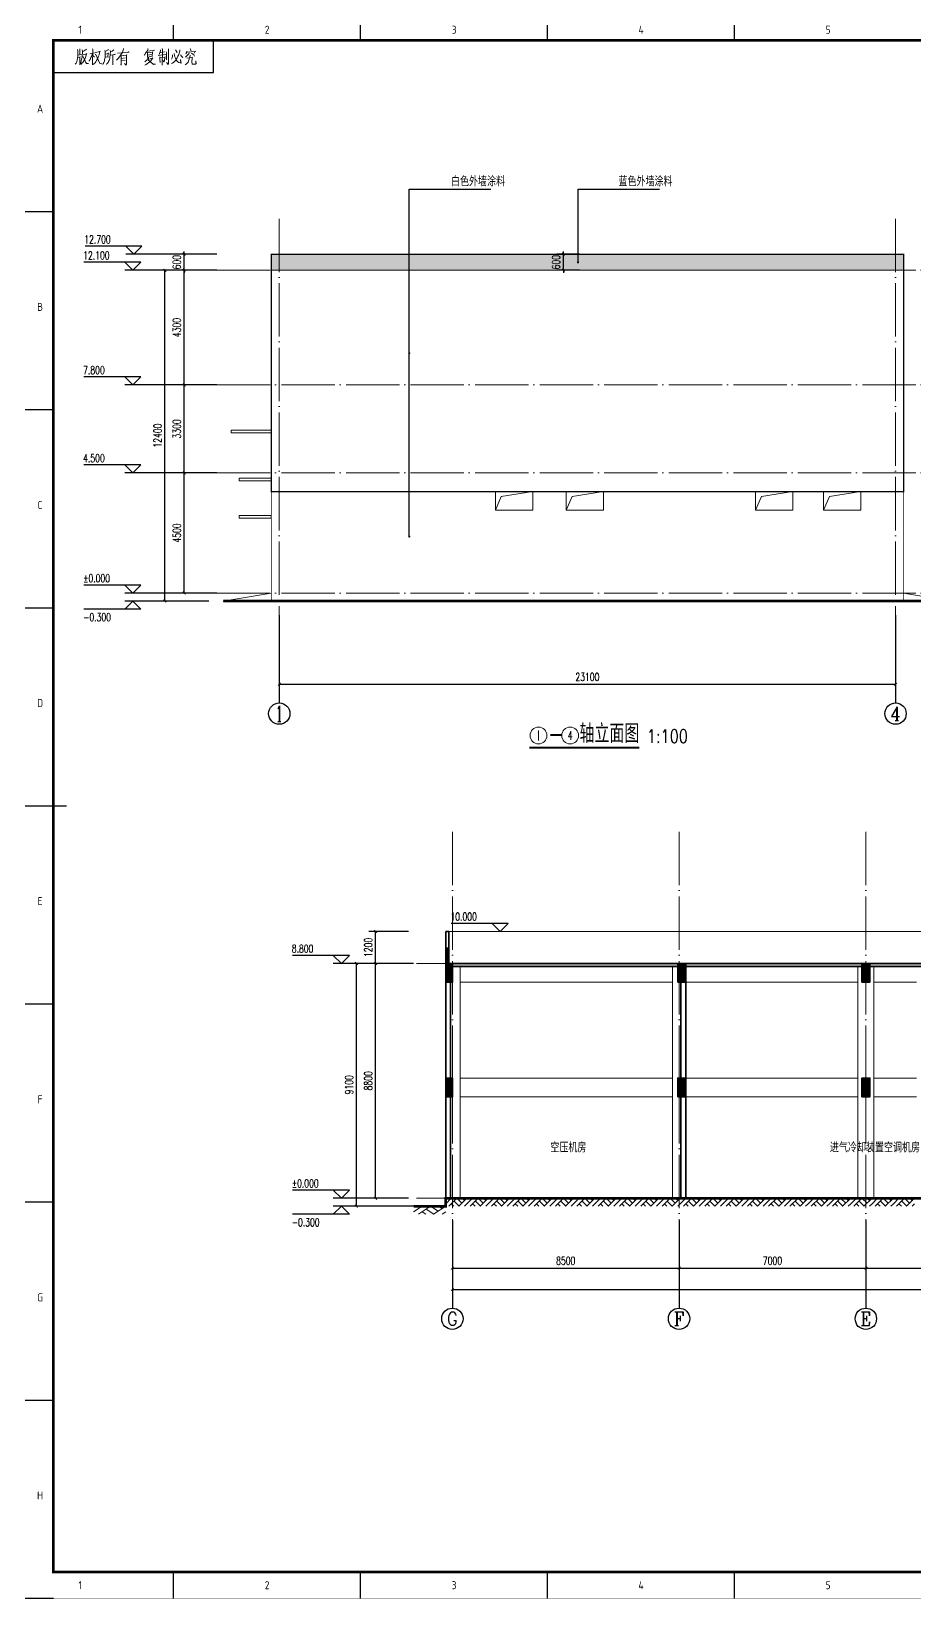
# Model space of a CAD drawing. Extents: x 238398 to 585159, y -66832 to 191741.
# Drawn here: x 450708 to 483820, y -37125 to 21619 of the extents above; entities that cross this region are included whole.
import ezdxf
from ezdxf.enums import TextEntityAlignment as Align

# ---------------------------------------------------------------- set-up
doc = ezdxf.new("R2010")
doc.units = 0
doc.header["$LTSCALE"] = 1000
doc.header["$MEASUREMENT"] = 0
doc.linetypes.add('DOTE', pattern=[2.42, 2, -0.2, 0.02, -0.2])
for name, color, linetype in [('AXIS', 3, 'Continuous'), ('AXIS_TEXT', 7, 'Continuous'), ('DIM_ELEV', 3, 'Continuous'), ('DIM_LEAD', 3, 'Continuous'), ('DIM_SYMB', 3, 'Continuous'), ('PUB_DIM', 76, 'Continuous'), ('填充', 8, 'Continuous')]:
    doc.layers.add(name, color=color, linetype=linetype)
for name, color, linetype, lineweight in [('DOTE', 18, 'DOTE', 13), ('PUB_HATCH', 252, 'Continuous', 5), ('PUB_TEXT', 7, 'Continuous', 20), ('剖面粗线', 4, 'Continuous', 35), ('建筑看线', 163, 'Continuous', 18), ('立面1线', 52, 'Continuous', 20)]:
    doc.layers.add(name, color=color, linetype=linetype, lineweight=lineweight)
doc.styles.add('_TCH_AXIS', font='complex.shx', dxfattribs={"bigfont": 'gbcbig.shx'})
doc.styles.add('_TCH_DIM', font='SIMPLEX', dxfattribs={"bigfont": 'GBCBIG'})
doc.styles.add('_TCH_DIM_T3', font='SIMPLEX', dxfattribs={"width": 0.705882, "bigfont": 'GBCBIG'})
doc.styles.add('HZTXT', font='geditxt.shx', dxfattribs={"width": 0.8, "bigfont": 'hztxt1.shx'})
doc.styles.get("Standard").update_dxf_attribs({"font": 'gbenor.shx', "bigfont": 'gbcbig.shx'})
doc.styles.add('TK', font='GEDITXT.SHX', dxfattribs={"width": 0.85, "height": 3.5, "bigfont": 'hztxt1.shx'})
doc.dimstyles.new('_TCH_ARCH&&100', dxfattribs={"dimtxt": 297.5, "dimasz": 100, "dimexe": 250, "dimexo": 300, "dimgap": 126.25, "dimtad": 1, "dimdec": 0, "dimzin": 0, "dimdsep": 46, "dimtxsty": '_TCH_DIM_T3', "dimblk": 'ARCHTICK', "dimcen": 0.09, "dimazin": 2, "dimtfac": 1, "dimtdec": 0, "dimtix": 1, "dimtmove": 2, "dimatfit": 3, "dimfxl": 1, "dimtolj": 1, "dimtzin": 0, "dimarcsym": 0})

# ---------------------------------------------------------------- blocks, each defined once
blk = doc.blocks.new('GEDI_WK_A1')
at = {"color": 3}
for p, q in [((70.08, 584), (70.08, 594)), ((140.17, 584), (140.17, 594)), ((210.25, 584), (210.25, 594)), ((280.33, 584), (280.33, 594)), ((85, 572), (85, 584)), ((25, 572), (85, 572)), ((25, 519.75), (0, 519.75)), ((25, 445.5), (0, 445.5)), ((25, 371.25), (0, 371.25)), ((25, 297), (0, 297)), ((25, 222.75), (0, 222.75)), ((25, 148.5), (0, 148.5)), ((25, 74.25), (0, 74.25)), ((70.08, 0), (70.08, 10)), ((140.17, 0), (140.17, 10)), ((210.25, 0), (210.25, 10)), ((280.33, 0), (280.33, 10)), ((25, 0), (0, 0))]:
    blk.add_line(p, q, dxfattribs=at)
for points, const_width in [([(0, 0), (841, 0), (841, 594), (0, 594)], 0.1), ([(25, 10), (831, 10), (831, 584), (25, 584)], 1)]:
    blk.add_lwpolyline(points, close=True, dxfattribs=dict(at, const_width=const_width))
at = {"color": 3, "const_width": 0.5}
blk.add_lwpolyline([(30, 297), (0, 297)], dxfattribs=at)
at = {"color": 3}
for s, p in [('1', (35.04, 588)), ('2', (105.12, 588)), ('3', (175.21, 588)), ('4', (245.29, 588)), ('5', (315.38, 588)), ('1', (35.04, 5)), ('2', (105.12, 5)), ('3', (175.21, 5)), ('4', (245.29, 5)), ('5', (315.38, 5))]:
    blk.add_text(s, height=3, dxfattribs=at).set_placement(p, align=Align.MIDDLE)
for s, p in [('A', (20, 556.88)), ('B', (20, 482.62)), ('C', (20, 408.38)), ('D', (20, 334.12)), ('E', (20, 259.88)), ('F', (20, 185.62)), ('G', (20, 111.38)), ('H', (20, 37.12))]:
    blk.add_text(s, height=3, dxfattribs=at).set_placement(p, align=Align.CENTER)
blk = doc.blocks.new('GEDI_Copyright_2012')
at = {"color": 7, "lineweight": 0}
for points in [[(8.99, -3.43), (9.11, -3.83), (9.11, -5.03), (9.11, -5.93), (9.03, -6.73), (8.9, -7.33), (8.73, -8.03), (8.48, -8.53), (8.22, -8.93)], [(9.16, -5.48), (10.39, -5.28)], [(10.81, -3.53), (10.9, -4.03), (10.9, -4.68), (10.81, -5.53), (10.73, -6.33), (10.6, -7.03), (10.47, -7.68), (10.3, -8.23), (10.09, -8.72), (9.84, -9.08)], [(9.88, -3.13), (9.96, -3.43), (9.96, -5.33)], [(11.2, -5.43), (12.56, -5.08), (12.47, -4.93), (12.26, -5.58), (12, -6.38), (11.75, -6.98), (11.45, -7.63), (11.03, -8.23), (10.6, -8.68), (10.26, -9.03)], [(12.43, -3.23), (12.34, -3.38), (11.53, -3.88), (10.98, -4.13)], [(14.72, -4.88), (14.42, -5.73), (14.08, -6.43), (13.74, -7.13), (13.45, -7.63), (13.36, -7.78)], [(13.62, -5.08), (15.4, -4.68)], [(14.64, -3.13), (14.81, -3.38), (14.76, -3.33), (14.72, -9.13), (14.68, -8.72), (14.72, -8.13)], [(14.72, -5.63), (15.27, -6.03), (15.4, -6.33)], [(15.7, -4.48), (17.52, -4.18), (17.44, -4.03), (17.27, -4.68), (17.1, -5.43), (16.93, -5.93), (16.76, -6.43), (16.55, -6.93), (16.21, -7.48), (15.91, -7.98), (15.61, -8.43), (15.32, -8.72), (15.02, -8.98)], [(15.61, -5.23), (15.87, -5.28), (17.44, -8.72), (18.2, -8.83), (17.44, -8.63), (17.14, -8.08)], [(20.67, -3.38), (20.5, -3.48), (19.35, -4.13), (19.27, -3.73), (19.4, -4.13), (19.4, -5.43), (19.35, -6.23), (19.31, -6.78), (19.22, -7.33), (19.1, -7.83), (18.93, -8.33), (18.72, -8.68), (18.54, -8.98)], [(19.48, -6.38), (19.56, -6.33), (20.54, -6.18), (20.41, -6.23), (20.54, -4.68), (20.63, -4.88), (19.44, -5.13)], [(22.67, -3.58), (21.99, -3.98), (21.35, -4.13), (21.26, -3.73), (21.35, -4.33), (21.31, -4.93), (21.26, -5.58), (21.22, -6.13), (21.13, -6.63), (21.05, -7.18), (20.92, -7.58), (20.71, -7.88), (20.5, -8.23), (20.28, -8.53), (20.07, -8.78), (19.86, -8.98)], [(21.31, -5.53), (23.22, -5.23), (23.09, -5.18), (22.88, -5.28)], [(22.28, -5.43), (22.28, -9.13), (22.24, -8.88), (22.28, -8.48)], [(26.28, -2.98), (26.28, -3.23), (26.02, -4.08), (25.76, -4.68), (25.51, -5.08), (25.04, -5.83), (24.36, -6.63), (23.9, -7.13), (23.6, -7.38)], [(23.98, -4.83), (28.4, -4.43), (28.14, -4.33)], [(25.34, -5.53), (25.43, -5.73), (25.38, -9.03), (25.38, -9.33), (25.34, -9.03), (25.38, -8.68)], [(25.43, -5.73), (27.38, -5.53), (27.38, -5.43), (27.47, -5.53), (27.38, -5.58), (27.38, -9.08), (27.34, -9.28), (26.66, -8.63), (27.34, -9.18)], [(28.14, -4.33), (27.8, -4.48)], [(35.45, -3.03), (35.49, -3.23), (34.98, -4.18), (34.52, -4.83), (34.26, -5.23), (34.05, -5.53)], [(35.11, -4.08), (36.34, -3.93), (37.87, -3.68), (37.75, -3.63), (37.49, -3.73)], [(35.24, -4.43), (35.28, -4.73), (35.32, -5.58), (35.32, -6.38), (35.28, -6.23), (37.19, -5.93), (37.07, -5.93), (37.15, -4.23), (37.28, -4.38), (35.28, -4.68)], [(36.64, -5.28), (35.36, -5.48)], [(39.27, -5.63), (42.08, -5.33), (42.03, -5.33), (41.87, -5.28), (41.65, -5.38)], [(40.12, -3.58), (40.16, -3.88), (39.83, -4.93), (39.66, -5.23)], [(40.12, -4.48), (41.74, -4.33)], [(40.8, -3.03), (40.84, -3.28), (40.8, -9.23), (40.72, -8.88), (40.8, -8.53)], [(42.33, -4.33), (42.42, -4.58), (42.42, -7.33), (42.33, -6.83), (42.37, -6.53)], [(43.1, -3.13), (43.18, -3.43), (43.14, -8.23), (43.14, -8.53), (43.1, -8.78), (43.05, -8.88), (42.97, -8.98), (42.37, -8.23), (43.05, -8.88)], [(47.43, -3.48), (47.39, -4.03), (47.17, -4.73), (47, -5.28), (46.71, -5.88), (46.45, -6.48), (46.2, -6.88), (45.86, -7.38), (45.47, -7.78), (45.09, -8.13), (44.67, -8.48), (44.24, -8.72)], [(44.67, -5.43), (44.63, -5.93), (44.5, -6.48), (44.37, -6.83), (44.24, -7.03)], [(45.26, -4.88), (45.43, -5.63), (45.56, -6.18), (45.77, -6.68), (45.99, -7.23), (46.24, -7.63), (46.58, -7.93), (47.05, -8.28), (47.51, -8.43), (47.81, -8.48), (47.94, -8.48), (47.73, -7.78), (47.64, -7.13), (47.81, -8.48)], [(45.82, -3.53), (46.07, -3.93), (46.24, -4.28), (46.32, -4.48), (46.32, -4.63)], [(47.64, -5.43), (48.07, -5.93), (48.36, -6.28), (48.49, -6.58)], [(51.21, -5.48), (51.21, -5.83), (51.08, -6.58), (50.95, -7.03), (50.83, -7.43), (50.7, -7.78), (50.53, -8.13), (50.32, -8.43), (50.06, -8.68), (49.77, -8.93), (49.43, -9.18)], [(50.91, -4.68), (50.83, -4.98), (50.44, -5.43), (50.06, -5.83), (49.81, -6.03), (49.55, -6.23)], [(50.06, -3.98), (50.02, -4.33), (49.94, -4.58), (49.85, -4.83), (49.77, -4.98), (49.68, -5.03), (50.02, -4.43), (53.29, -4.13), (53.16, -4.03), (52.78, -4.83)], [(51.21, -3.03), (51.47, -3.58), (51.55, -3.93)], [(51.76, -4.78), (52.27, -5.13), (52.65, -5.43), (52.83, -5.68), (52.91, -5.88)], [(9.11, -6.38), (10.01, -6.28), (9.92, -6.13), (9.92, -8.38), (9.88, -8.08), (9.88, -7.68)], [(11.15, -6.08), (12.34, -8.63), (13.15, -8.68), (12.38, -8.58), (12.17, -8.28)], [(26.96, -6.58), (25.47, -6.73)], [(25.47, -7.68), (26.96, -7.53)], [(35.71, -6.38), (35.71, -6.53), (34.98, -7.43), (34.56, -7.78), (34.26, -8.03)], [(35.62, -6.88), (35.75, -6.98), (37.28, -6.68), (37.23, -6.53), (36.77, -7.33), (36.47, -7.68), (36.17, -7.98), (35.71, -8.38), (35.28, -8.72), (34.81, -8.98), (34.26, -9.23)], [(35.54, -7.38), (35.62, -7.43), (37.57, -8.98), (38.3, -8.93), (37.57, -8.93), (37.32, -8.78)], [(39.87, -6.13), (39.95, -6.68), (39.95, -6.78), (40, -8.28), (39.95, -7.98), (40, -7.73)], [(40, -6.58), (41.95, -6.28), (41.82, -6.13), (41.74, -6.53), (41.69, -7.18), (41.61, -7.63), (41.57, -7.93), (41.44, -8.08), (41.06, -7.58), (41.48, -8.03)], [(49.98, -6.68), (52.19, -6.43), (52.06, -6.28), (52.02, -6.58), (51.93, -8.18), (51.97, -8.63), (52.06, -8.78), (52.19, -8.88), (52.4, -8.88), (52.61, -8.88), (53.21, -8.88), (53.42, -8.78), (53.46, -8.72), (53.42, -7.68), (53.42, -8.78)]]:
    blk.add_lwpolyline(points, dxfattribs=at)
blk = doc.blocks.new('CEEC_TK_A1')
for name, p in [('GEDI_WK_A1', (0, 0)), ('GEDI_Copyright_2012', (25, 584))]:
    blk.add_blockref(name, p)
at = {"style": 'TK', "width": 0.85}
for tag, height, p in [('PROJECTNAME', 4.75, (776, 44)), ('PHASE', 4, (818, 44)), ('DRAWINGNAME', 4.75, (786, 31))]:
    blk.add_attdef(tag, text='', height=height, dxfattribs=at).set_placement(p, align=Align.MIDDLE_CENTER)
for tag, p, height in [('APPROVE', (663, 32.75), 3.5), ('DESIGN', (708, 32.75), 3.5), ('REVIEW1', (663, 25.75), 3.5), ('DRAW', (708, 25.75), 3.5), ('REVIEW2', (663, 18.75), 3.5), ('PROPORTION', (708, 18.75), 3.5), ('DRAWINGNUMBER', (758, 18.5), 4), ('CHECK', (663, 11.75), 3.5), ('DATE', (708, 11.75), 3.5), ('VERSION', (824, 11.75), 3.5)]:
    blk.add_attdef(tag, p, '', height=height, dxfattribs=at)
blk = doc.blocks.new('_ArchTick')
at = {"color": 0, "linetype": 'ByBlock', "const_width": 0.4}
blk.add_lwpolyline([(-0.5, -0.5), (0.5, 0.5)], dxfattribs=at)
blk = doc.blocks.new('*D84')
at = {"layer": 'Defpoints', "color": 0, "transparency": 16777216}
for p in [(470652, 13267), (471552, 13267), (471552, 12667)]:
    blk.add_point(p, dxfattribs=at)
at = {"layer": 'PUB_DIM', "color": 0, "lineweight": -2, "transparency": 16777216}
for p, q in [((471252, 13267), (470402, 13267)), ((470652, 13267), (470652, 13367)), ((470652, 12667), (470652, 13267)), ((471252, 12667), (470402, 12667)), ((470652, 12667), (470652, 12567))]:
    blk.add_line(p, q, dxfattribs=at)
at = {"layer": 'PUB_DIM', "color": 0, "lineweight": -2, "transparency": 16777216, "xscale": 100, "yscale": 100, "zscale": 100}
for p, rotation in [((470652, 13267), 270), ((470652, 12667), 90)]:
    blk.add_blockref('_ArchTick', p, dxfattribs=dict(at, rotation=rotation))
at = {"layer": 'PUB_DIM', "color": 0, "transparency": 16777216, "insert": (470377, 12967), "char_height": 297.5, "attachment_point": 5, "rotation": 90, "style": '_TCH_DIM_T3'}
blk.add_mtext('\\A1;600', dxfattribs=at)
blk = doc.blocks.new('*D197')
at = {"layer": 'AXIS', "color": 0, "lineweight": -2, "transparency": 16777216}
for p, q in [((460002, -853), (460002, -3103)), ((483102, -853), (483102, -3103)), ((460002, -2853), (483102, -2853))]:
    blk.add_line(p, q, dxfattribs=at)
at = {"layer": 'Defpoints', "color": 0, "transparency": 16777216}
for p in [(460002, -553), (483102, -553), (483102, -2853)]:
    blk.add_point(p, dxfattribs=at)
at = {"layer": 'AXIS', "color": 0, "lineweight": -2, "transparency": 16777216, "xscale": 100, "yscale": 100, "zscale": 100, "rotation": 180}
blk.add_blockref('_ArchTick', (460002, -2853), dxfattribs=at)
at = {"layer": 'AXIS', "color": 0, "lineweight": -2, "transparency": 16777216, "xscale": 100, "yscale": 100, "zscale": 100}
blk.add_blockref('_ArchTick', (483102, -2853), dxfattribs=at)
at = {"layer": 'AXIS', "color": 0, "transparency": 16777216, "insert": (471552, -2578), "char_height": 297.5, "attachment_point": 5, "style": '_TCH_DIM_T3'}
blk.add_mtext('\\A1;23100', dxfattribs=at)
blk = doc.blocks.new('*D207')
at = {"layer": 'Defpoints', "color": 0, "transparency": 16777216}
for p in [(456435, 5067), (457964, 5067), (457964, 567)]:
    blk.add_point(p, dxfattribs=at)
at = {"layer": 'PUB_DIM', "color": 0, "lineweight": -2, "transparency": 16777216}
for p, q in [((457664, 5067), (456185, 5067)), ((456435, 567), (456435, 5067)), ((457664, 567), (456185, 567))]:
    blk.add_line(p, q, dxfattribs=at)
at = {"layer": 'PUB_DIM', "color": 0, "lineweight": -2, "transparency": 16777216, "xscale": 100, "yscale": 100, "zscale": 100}
for p, rotation in [((456435, 5067), 90), ((456435, 567), 270)]:
    blk.add_blockref('_ArchTick', p, dxfattribs=dict(at, rotation=rotation))
at = {"layer": 'PUB_DIM', "color": 0, "transparency": 16777216, "insert": (456160, 2817), "char_height": 297.5, "attachment_point": 5, "rotation": 90, "style": '_TCH_DIM_T3'}
blk.add_mtext('\\A1;4500', dxfattribs=at)
blk = doc.blocks.new('*D208')
at = {"layer": 'Defpoints', "color": 0, "transparency": 16777216}
for p in [(456435, 8367), (457964, 8367), (457964, 5067)]:
    blk.add_point(p, dxfattribs=at)
at = {"layer": 'PUB_DIM', "color": 0, "lineweight": -2, "transparency": 16777216}
for p, q in [((457664, 8367), (456185, 8367)), ((456435, 5067), (456435, 8367)), ((457664, 5067), (456185, 5067))]:
    blk.add_line(p, q, dxfattribs=at)
at = {"layer": 'PUB_DIM', "color": 0, "lineweight": -2, "transparency": 16777216, "xscale": 100, "yscale": 100, "zscale": 100}
for p, rotation in [((456435, 8367), 90), ((456435, 5067), 270)]:
    blk.add_blockref('_ArchTick', p, dxfattribs=dict(at, rotation=rotation))
at = {"layer": 'PUB_DIM', "color": 0, "transparency": 16777216, "insert": (456160, 6717), "char_height": 297.5, "attachment_point": 5, "rotation": 90, "style": '_TCH_DIM_T3'}
blk.add_mtext('\\A1;3300', dxfattribs=at)
blk = doc.blocks.new('*D209')
at = {"layer": 'Defpoints', "color": 0, "transparency": 16777216}
for p in [(456435, 12667), (457964, 12667), (457964, 8367)]:
    blk.add_point(p, dxfattribs=at)
at = {"layer": 'PUB_DIM', "color": 0, "lineweight": -2, "transparency": 16777216}
for p, q in [((457664, 12667), (456185, 12667)), ((456435, 8367), (456435, 12667)), ((457664, 8367), (456185, 8367))]:
    blk.add_line(p, q, dxfattribs=at)
at = {"layer": 'PUB_DIM', "color": 0, "lineweight": -2, "transparency": 16777216, "xscale": 100, "yscale": 100, "zscale": 100}
for p, rotation in [((456435, 12667), 90), ((456435, 8367), 270)]:
    blk.add_blockref('_ArchTick', p, dxfattribs=dict(at, rotation=rotation))
at = {"layer": 'PUB_DIM', "color": 0, "transparency": 16777216, "insert": (456160, 10517), "char_height": 297.5, "attachment_point": 5, "rotation": 90, "style": '_TCH_DIM_T3'}
blk.add_mtext('\\A1;4300', dxfattribs=at)
blk = doc.blocks.new('*D210')
at = {"layer": 'Defpoints', "color": 0, "transparency": 16777216}
for p in [(456435, 13267), (457964, 13267), (457964, 12667)]:
    blk.add_point(p, dxfattribs=at)
at = {"layer": 'PUB_DIM', "color": 0, "lineweight": -2, "transparency": 16777216}
for p, q in [((457664, 13267), (456185, 13267)), ((456435, 13267), (456435, 13367)), ((456435, 12667), (456435, 13267)), ((457664, 12667), (456185, 12667)), ((456435, 12667), (456435, 12567))]:
    blk.add_line(p, q, dxfattribs=at)
at = {"layer": 'PUB_DIM', "color": 0, "lineweight": -2, "transparency": 16777216, "xscale": 100, "yscale": 100, "zscale": 100}
for p, rotation in [((456435, 13267), 270), ((456435, 12667), 90)]:
    blk.add_blockref('_ArchTick', p, dxfattribs=dict(at, rotation=rotation))
at = {"layer": 'PUB_DIM', "color": 0, "transparency": 16777216, "insert": (456160, 12967), "char_height": 297.5, "attachment_point": 5, "rotation": 90, "style": '_TCH_DIM_T3'}
blk.add_mtext('\\A1;600', dxfattribs=at)
blk = doc.blocks.new('*D211')
at = {"layer": 'AXIS', "color": 0, "lineweight": -2, "transparency": 16777216}
for p, q in [((457364, 12667), (455466, 12667)), ((455716, 267), (455716, 12667)), ((457364, 267), (455466, 267))]:
    blk.add_line(p, q, dxfattribs=at)
at = {"layer": 'Defpoints', "color": 0, "transparency": 16777216}
for p in [(455716, 12667), (457664, 12667), (457664, 267)]:
    blk.add_point(p, dxfattribs=at)
at = {"layer": 'AXIS', "color": 0, "lineweight": -2, "transparency": 16777216, "xscale": 100, "yscale": 100, "zscale": 100}
for p, rotation in [((455716, 12667), 90), ((455716, 267), 270)]:
    blk.add_blockref('_ArchTick', p, dxfattribs=dict(at, rotation=rotation))
at = {"layer": 'AXIS', "color": 0, "transparency": 16777216, "insert": (455441, 6467), "char_height": 297.5, "attachment_point": 5, "rotation": 90, "style": '_TCH_DIM_T3'}
blk.add_mtext('\\A1;12400', dxfattribs=at)
blk = doc.blocks.new('*D477')
at = {"layer": 'AXIS', "color": 0, "lineweight": -2, "transparency": 16777216}
for p, q in [((481990, -23249), (481990, -24985)), ((488990, -23249), (488990, -24985)), ((481990, -24735), (488990, -24735))]:
    blk.add_line(p, q, dxfattribs=at)
at = {"layer": 'Defpoints', "color": 0, "transparency": 16777216}
for p in [(481990, -22949), (488990, -22949), (488990, -24735)]:
    blk.add_point(p, dxfattribs=at)
at = {"layer": 'AXIS', "color": 0, "lineweight": -2, "transparency": 16777216, "xscale": 100, "yscale": 100, "zscale": 100, "rotation": 180}
blk.add_blockref('_ArchTick', (481990, -24735), dxfattribs=at)
at = {"layer": 'AXIS', "color": 0, "lineweight": -2, "transparency": 16777216, "xscale": 100, "yscale": 100, "zscale": 100}
blk.add_blockref('_ArchTick', (488990, -24735), dxfattribs=at)
at = {"layer": 'AXIS', "color": 0, "transparency": 16777216, "insert": (485490, -24460), "char_height": 297.5, "attachment_point": 5, "style": '_TCH_DIM_T3'}
blk.add_mtext('\\A1;7000', dxfattribs=at)
blk = doc.blocks.new('*D478')
at = {"layer": 'AXIS', "color": 0, "lineweight": -2, "transparency": 16777216}
for p, q in [((474990, -23249), (474990, -24985)), ((481990, -23249), (481990, -24985)), ((474990, -24735), (481990, -24735))]:
    blk.add_line(p, q, dxfattribs=at)
at = {"layer": 'Defpoints', "color": 0, "transparency": 16777216}
for p in [(474990, -22949), (481990, -22949), (481990, -24735)]:
    blk.add_point(p, dxfattribs=at)
at = {"layer": 'AXIS', "color": 0, "lineweight": -2, "transparency": 16777216, "xscale": 100, "yscale": 100, "zscale": 100, "rotation": 180}
blk.add_blockref('_ArchTick', (474990, -24735), dxfattribs=at)
at = {"layer": 'AXIS', "color": 0, "lineweight": -2, "transparency": 16777216, "xscale": 100, "yscale": 100, "zscale": 100}
blk.add_blockref('_ArchTick', (481990, -24735), dxfattribs=at)
at = {"layer": 'AXIS', "color": 0, "transparency": 16777216, "insert": (478490, -24460), "char_height": 297.5, "attachment_point": 5, "style": '_TCH_DIM_T3'}
blk.add_mtext('\\A1;7000', dxfattribs=at)
blk = doc.blocks.new('*D479')
at = {"layer": 'AXIS', "color": 0, "lineweight": -2, "transparency": 16777216}
for p, q in [((466490, -23249), (466490, -24985)), ((474990, -23249), (474990, -24985)), ((466490, -24735), (474990, -24735))]:
    blk.add_line(p, q, dxfattribs=at)
at = {"layer": 'Defpoints', "color": 0, "transparency": 16777216}
for p in [(466490, -22949), (474990, -22949), (474990, -24735)]:
    blk.add_point(p, dxfattribs=at)
at = {"layer": 'AXIS', "color": 0, "lineweight": -2, "transparency": 16777216, "xscale": 100, "yscale": 100, "zscale": 100, "rotation": 180}
blk.add_blockref('_ArchTick', (466490, -24735), dxfattribs=at)
at = {"layer": 'AXIS', "color": 0, "lineweight": -2, "transparency": 16777216, "xscale": 100, "yscale": 100, "zscale": 100}
blk.add_blockref('_ArchTick', (474990, -24735), dxfattribs=at)
at = {"layer": 'AXIS', "color": 0, "transparency": 16777216, "insert": (470740, -24460), "char_height": 297.5, "attachment_point": 5, "style": '_TCH_DIM_T3'}
blk.add_mtext('\\A1;8500', dxfattribs=at)
blk = doc.blocks.new('*D481')
at = {"layer": 'AXIS', "color": 0, "lineweight": -2, "transparency": 16777216}
for p, q in [((466490, -23249), (466490, -25785)), ((509990, -23249), (509990, -25785)), ((466490, -25535), (509990, -25535))]:
    blk.add_line(p, q, dxfattribs=at)
at = {"layer": 'Defpoints', "color": 0, "transparency": 16777216}
for p in [(466490, -22949), (509990, -22949), (509990, -25535)]:
    blk.add_point(p, dxfattribs=at)
at = {"layer": 'AXIS', "color": 0, "lineweight": -2, "transparency": 16777216, "xscale": 100, "yscale": 100, "zscale": 100, "rotation": 180}
blk.add_blockref('_ArchTick', (466490, -25535), dxfattribs=at)
at = {"layer": 'AXIS', "color": 0, "lineweight": -2, "transparency": 16777216, "xscale": 100, "yscale": 100, "zscale": 100}
blk.add_blockref('_ArchTick', (509990, -25535), dxfattribs=at)
at = {"layer": 'AXIS', "color": 0, "transparency": 16777216, "insert": (488240, -25260), "char_height": 297.5, "attachment_point": 5, "style": '_TCH_DIM_T3'}
blk.add_mtext('\\A1;43500', dxfattribs=at)
blk = doc.blocks.new('*D482')
at = {"layer": 'Defpoints', "color": 0, "transparency": 16777216}
for p in [(463613, -13316), (465141, -13316), (465141, -22116)]:
    blk.add_point(p, dxfattribs=at)
at = {"layer": 'PUB_DIM', "color": 0, "lineweight": -2, "transparency": 16777216}
for p, q in [((464841, -13316), (463363, -13316)), ((463613, -22116), (463613, -13316)), ((464841, -22116), (463363, -22116))]:
    blk.add_line(p, q, dxfattribs=at)
at = {"layer": 'PUB_DIM', "color": 0, "lineweight": -2, "transparency": 16777216, "xscale": 100, "yscale": 100, "zscale": 100}
for p, rotation in [((463613, -13316), 90), ((463613, -22116), 270)]:
    blk.add_blockref('_ArchTick', p, dxfattribs=dict(at, rotation=rotation))
at = {"layer": 'PUB_DIM', "color": 0, "transparency": 16777216, "insert": (463338, -17716), "char_height": 297.5, "attachment_point": 5, "rotation": 90, "style": '_TCH_DIM_T3'}
blk.add_mtext('\\A1;8800', dxfattribs=at)
blk = doc.blocks.new('*D483')
at = {"layer": 'Defpoints', "color": 0, "transparency": 16777216}
for p in [(463613, -12116), (465141, -12116), (465141, -13316)]:
    blk.add_point(p, dxfattribs=at)
at = {"layer": 'PUB_DIM', "color": 0, "lineweight": -2, "transparency": 16777216}
for p, q in [((464841, -12116), (463363, -12116)), ((463613, -13316), (463613, -12116)), ((464841, -13316), (463363, -13316))]:
    blk.add_line(p, q, dxfattribs=at)
at = {"layer": 'PUB_DIM', "color": 0, "lineweight": -2, "transparency": 16777216, "xscale": 100, "yscale": 100, "zscale": 100}
for p, rotation in [((463613, -12116), 90), ((463613, -13316), 270)]:
    blk.add_blockref('_ArchTick', p, dxfattribs=dict(at, rotation=rotation))
at = {"layer": 'PUB_DIM', "color": 0, "transparency": 16777216, "insert": (463338, -12716), "char_height": 297.5, "attachment_point": 5, "rotation": 90, "style": '_TCH_DIM_T3'}
blk.add_mtext('\\A1;1200', dxfattribs=at)
blk = doc.blocks.new('*D484')
at = {"layer": 'AXIS', "color": 0, "lineweight": -2, "transparency": 16777216}
for p, q in [((465039, -13316), (462644, -13316)), ((462894, -22416), (462894, -13316)), ((465039, -22416), (462644, -22416))]:
    blk.add_line(p, q, dxfattribs=at)
at = {"layer": 'Defpoints', "color": 0, "transparency": 16777216}
for p in [(462894, -13316), (465339, -13316), (465339, -22416)]:
    blk.add_point(p, dxfattribs=at)
at = {"layer": 'AXIS', "color": 0, "lineweight": -2, "transparency": 16777216, "xscale": 100, "yscale": 100, "zscale": 100}
for p, rotation in [((462894, -13316), 90), ((462894, -22416), 270)]:
    blk.add_blockref('_ArchTick', p, dxfattribs=dict(at, rotation=rotation))
at = {"layer": 'AXIS', "color": 0, "transparency": 16777216, "insert": (462619, -17866), "char_height": 297.5, "attachment_point": 5, "rotation": 90, "style": '_TCH_DIM_T3'}
blk.add_mtext('\\A1;9100', dxfattribs=at)
blk = doc.blocks.new('$LinePat$素土夯实')
at = {"color": 0}
for p, q in [((0, -210), (210, 0)), ((120, -300), (420, 0)), ((420, 0), (608, -188)), ((495, -300), (795, 0)), ((615, 0), (705, -90)), ((210, -210), (300, -300)), ((315, -105), (502, -293)), ((705, -300), (795, -210))]:
    blk.add_line(p, q, dxfattribs=at)

msp = doc.modelspace()

# ---------------------------------------------------------------- hatches: boundary and pattern name
at = {"layer": 'PUB_HATCH'}
h = msp.add_hatch(color=256, dxfattribs=at)
h.dxf.hatch_style = 1
h.paths.add_polyline_path([(466359.5, -12715.8), (466239.5, -12715.8), (466239.5, -13315.8), (466359.5, -13315.8)])
h = msp.add_hatch(color=256, dxfattribs=at)
h.dxf.hatch_style = 1
h.paths.add_polyline_path([(466489.5, -13315.8), (466239.5, -13315.8), (466239.5, -14015.8), (466489.5, -14015.8)])
h = msp.add_hatch(color=256, dxfattribs=at)
h.dxf.hatch_style = 1
h.paths.add_polyline_path([(474939.5, -13435.8), (474939.5, -13315.8), (466489.5, -13315.8), (466489.5, -13435.8)])
h = msp.add_hatch(color=256, dxfattribs=at)
h.dxf.hatch_style = 1
h.paths.add_polyline_path([(475239.5, -13315.8), (474939.5, -13315.8), (474939.5, -14015.8), (475239.5, -14015.8)])
h = msp.add_hatch(color=256, dxfattribs=at)
h.dxf.hatch_style = 1
h.paths.add_polyline_path([(475239.5, -13315.8), (475239.5, -13435.8), (481839.5, -13435.8), (481839.5, -13315.8)])
h = msp.add_hatch(color=256, dxfattribs=at)
h.dxf.hatch_style = 1
h.paths.add_polyline_path([(482139.5, -13315.8), (481839.5, -13315.8), (481839.5, -14015.8), (482139.5, -14015.8)])
h = msp.add_hatch(color=256, dxfattribs=at)
h.dxf.hatch_style = 1
h.paths.add_polyline_path([(482139.5, -13315.8), (482139.5, -13435.8), (488689.5, -13435.8), (488689.5, -13315.8)])
h = msp.add_hatch(color=256, dxfattribs=at)
h.dxf.hatch_style = 1
h.paths.add_polyline_path([(466489.5, -17615.8), (466239.5, -17615.8), (466239.5, -18315.8), (466489.5, -18315.8)])
h = msp.add_hatch(color=256, dxfattribs=at)
h.dxf.hatch_style = 1
h.paths.add_polyline_path([(475239.5, -17615.8), (474939.5, -17615.8), (474939.5, -18315.8), (475239.5, -18315.8)])
h = msp.add_hatch(color=256, dxfattribs=at)
h.dxf.hatch_style = 1
h.paths.add_polyline_path([(482139.5, -17615.8), (481839.5, -17615.8), (481839.5, -18315.8), (482139.5, -18315.8)])
at = {"layer": '填充'}
h = msp.add_hatch(dxfattribs=at)
h.set_pattern_fill('松散材料', color=256, scale=30, style=0)
h.set_pattern_definition([(0, (57799.854, 22682.583), (28.125, 56.25), [0, -56.25])])
h.paths.add_polyline_path([(483402.4, 12666.8), (483402.4, 13266.8), (459702.4, 13266.8), (459702.4, 12666.8)])

# ---------------------------------------------------------------- linework, layer by layer
at = {"layer": 'AXIS'}
for p, q in [((460002.4, -266.6), (460002.4, -3552.8)), ((483102.4, -266.6), (483102.4, -3552.8)), ((466489.5, -22949.2), (466489.5, -26235.3)), ((474989.5, -22949.2), (474989.5, -26235.3)), ((481989.5, -22949.2), (481989.5, -26235.3))]:
    msp.add_line(p, q, dxfattribs=at)
for centre in [(460002.4, -3952.8), (483102.4, -3952.8), (466489.5, -26635.3), (474989.5, -26635.3), (481989.5, -26635.3)]:
    msp.add_circle(centre, 400, dxfattribs=at)
at = {"layer": 'DIM_ELEV'}
for p, q in [((454850.6, 13566.8), (452722.4, 13566.8)), ((454550.6, 13266.8), (454250.6, 13566.8)), ((454550.6, 13266.8), (454850.6, 13566.8)), ((454808.3, 12966.8), (452680, 12966.8)), ((454508.3, 12666.8), (454208.3, 12966.8)), ((456435.5, 13266.8), (454250.6, 13266.8)), ((454508.3, 12666.8), (454808.3, 12966.8)), ((456393.1, 12666.8), (454208.3, 12666.8)), ((454808.3, 8666.8), (452680, 8666.8)), ((454508.3, 8366.8), (454208.3, 8666.8)), ((456393.1, 8366.8), (454208.3, 8366.8)), ((454508.3, 8366.8), (454808.3, 8666.8)), ((454808.3, 5366.8), (452680, 5366.8)), ((454508.3, 5066.8), (454208.3, 5366.8)), ((454508.3, 5066.8), (454808.3, 5366.8)), ((456393.1, 5066.8), (454208.3, 5066.8)), ((454808.3, 866.8), (452680, 866.8)), ((454508.3, 566.8), (454208.3, 866.8)), ((454508.3, 566.8), (454808.3, 866.8)), ((456393.1, 566.8), (454208.3, 566.8)), ((454508.3, 266.8), (454208.3, -33.2)), ((456393.1, 266.8), (454208.3, 266.8)), ((454508.3, 266.8), (454808.3, -33.2)), ((454808.3, -33.2), (452680, -33.2)), ((468576.3, -11815.8), (466448.1, -11815.8)), ((468276.3, -12115.8), (467976.3, -11815.8)), ((468276.3, -12115.8), (468576.3, -11815.8)), ((462628.3, -13015.8), (460500.1, -13015.8)), ((462328.3, -13315.8), (462028.3, -13015.8)), ((463613.2, -13315.8), (462028.3, -13315.8)), ((462328.3, -13315.8), (462628.3, -13015.8)), ((462628.3, -21815.8), (460500.1, -21815.8)), ((462328.3, -22115.8), (462028.3, -21815.8)), ((463613.2, -22115.8), (462028.3, -22115.8)), ((462328.3, -22115.8), (462628.3, -21815.8)), ((462628.3, -22715.8), (460500.1, -22715.8)), ((462328.3, -22415.8), (462028.3, -22715.8)), ((463613.2, -22415.8), (462028.3, -22415.8)), ((462328.3, -22415.8), (462628.3, -22715.8))]:
    msp.add_line(p, q, dxfattribs=at)
at = {"layer": 'DIM_LEAD'}
for p, q in [((464873.4, 9553.7), (464873.4, 15709.4)), ((464873.4, 9553.7), (464873.4, 15709.4)), ((464873.4, 2682.8), (464873.4, 15709.4)), ((464873.4, 15709.4), (467936.7, 15709.4)), ((471201.8, 12961.5), (471201.8, 15709.4)), ((471201.8, 15709.4), (474259.8, 15709.4))]:
    msp.add_line(p, q, dxfattribs=at)
at = {"layer": 'DIM_LEAD', "const_width": 40}
for points in [[(471201.8, 12941.5, 1), (471201.8, 12981.5, 1)], [(464873.4, 9533.7, 1), (464873.4, 9573.7, 1)], [(464873.4, 9533.7, 1), (464873.4, 9573.7, 1)], [(464873.4, 2662.8, 1), (464873.4, 2702.8, 1)]]:
    msp.add_lwpolyline(points, format="xyb", close=True, dxfattribs=at)
at = {"layer": 'DIM_SYMB', "const_width": 70}
msp.add_lwpolyline([(469370.4, -5226.8), (473499.1, -5226.8)], dxfattribs=at)
at = {"layer": 'DOTE'}
for p, q in [((460002.4, 14595.9), (460002.4, -266.6)), ((483102.4, 14595.9), (483102.4, -266.6)), ((457663.7, 12666.8), (484857.7, 12666.8)), ((457663.7, 8366.8), (484857.7, 8366.8)), ((457663.7, 5066.8), (484857.7, 5066.8)), ((457663.7, 566.8), (484857.7, 566.8)), ((466489.5, -8386.6), (466489.5, -22949.2)), ((474989.5, -8386.6), (474989.5, -22949.2)), ((481989.5, -8386.6), (481989.5, -22949.2)), ((465141.4, -13315.8), (488989.5, -13315.8)), ((465141.4, -22115.8), (517404.2, -22115.8))]:
    msp.add_line(p, q, dxfattribs=at)
at = {"layer": 'PUB_HATCH'}
for p, q in [((466359.5, -12115.8), (488689.5, -12115.8)), ((466780.4, -14015.8), (474739.5, -14015.8)), ((475239.5, -14015.8), (481689.5, -14015.8)), ((482289.5, -14015.8), (483889.5, -14015.8)), ((466780.4, -17615.8), (474739.5, -17615.8)), ((475239.5, -17615.8), (481689.5, -17615.8)), ((482289.5, -17615.8), (483889.5, -17615.8)), ((466780.4, -18315.8), (474739.5, -18315.8)), ((475239.5, -18315.8), (481689.5, -18315.8)), ((482289.5, -18315.8), (483889.5, -18315.8))]:
    msp.add_line(p, q, dxfattribs=at)
at = {"layer": 'PUB_TEXT'}
for centre in [(469720.4, -4771.8), (470905.8, -4771.8)]:
    msp.add_circle(centre, 315, dxfattribs=at)
at = {"layer": '剖面粗线'}
for p, q in [((466239.5, -13315.8), (466239.5, -12115.8)), ((466239.5, -12115.8), (466359.5, -12115.8)), ((466359.5, -12115.8), (466359.5, -13315.8)), ((466239.5, -22415.8), (466239.5, -13315.8)), ((466239.5, -13315.8), (488689.5, -13315.8)), ((466419.5, -22115.8), (466419.5, -14015.8)), ((475059.5, -22115.8), (475059.5, -14015.8)), ((475239.5, -22115.8), (475239.5, -14015.8)), ((466419.5, -22115.8), (510009.5, -22115.8))]:
    msp.add_line(p, q, dxfattribs=at)
for points in [[(466239.5, -13315.8), (488689.5, -13315.8)], [(466489.5, -13435.8), (474939.5, -13435.8)], [(475139.5, -13435.8), (481839.5, -13435.8)], [(482139.5, -13435.8), (488689.5, -13435.8)]]:
    msp.add_lwpolyline(points, dxfattribs=at)
for points in [[(466239.5, -14015.8), (466489.5, -14015.8), (466489.5, -13315.8), (466239.5, -13315.8)], [(474939.5, -14015.8), (475239.5, -14015.8), (475239.5, -13315.8), (474939.5, -13315.8)], [(481839.5, -14015.8), (482139.5, -14015.8), (482139.5, -13315.8), (481839.5, -13315.8)], [(466239.5, -18315.8), (466489.5, -18315.8), (466489.5, -17615.8), (466239.5, -17615.8)], [(474939.5, -18315.8), (475239.5, -18315.8), (475239.5, -17615.8), (474939.5, -17615.8)], [(481839.5, -18315.8), (482139.5, -18315.8), (482139.5, -17615.8), (481839.5, -17615.8)]]:
    msp.add_lwpolyline(points, close=True, dxfattribs=at)
at = {"layer": '剖面粗线', "const_width": 100}
msp.add_lwpolyline([(465038.7, -22415.8), (466239.5, -22415.8), (466239.5, -22115.8), (510189.5, -22115.8), (510189.5, -22415.8), (516789.8, -22415.8)], dxfattribs=at)
at = {"layer": '建筑看线'}
for p, q in [((466780.4, -13435.8), (466780.4, -22115.8)), ((474739.5, -13435.8), (474739.5, -22115.8)), ((475239.5, -13435.8), (475239.5, -22115.8)), ((481689.5, -13435.8), (481689.5, -22115.8)), ((482289.5, -13435.8), (482289.5, -22115.8))]:
    msp.add_line(p, q, dxfattribs=at)
at = {"layer": '立面1线'}
for points, const_width in [([(483402.4, 4366.8), (483402.4, 13266.8), (459702.4, 13266.8), (459702.4, 4366.8), (483402.4, 4366.8)], 50), ([(459702.4, 4366.8), (459702.4, 266.8)], 25), ([(483402.4, 4366.8), (483402.4, 266.8)], 25), ([(457902.4, 266.8), (485202.4, 266.8)], 100)]:
    msp.add_lwpolyline(points, dxfattribs=dict(at, const_width=const_width))
for points in [[(459702.4, 12666.8), (483402.4, 12666.8)], [(469502.4, 4366.8), (468325.4, 4190.5), (468102.4, 3666.8)], [(472152.4, 4366.8), (470975.4, 4190.5), (470752.4, 3666.8)], [(479252.4, 4366.8), (478075.4, 4190.5), (477852.4, 3666.8)], [(481802.4, 4366.8), (480625.4, 4190.5), (480402.4, 3666.8)], [(459702.4, 566.8), (457902.4, 266.8)], [(483402.4, 566.8), (485202.4, 266.8)]]:
    msp.add_lwpolyline(points, dxfattribs=at)
for points in [[(459702.4, 6566.8), (459702.4, 6666.8), (458202.4, 6666.8), (458202.4, 6566.8)], [(459702.4, 4766.8), (459702.4, 4866.8), (458502.4, 4866.8), (458502.4, 4766.8)], [(468102.4, 3666.8), (469502.4, 3666.8), (469502.4, 4366.8), (468102.4, 4366.8)], [(470752.4, 3666.8), (472152.4, 3666.8), (472152.4, 4366.8), (470752.4, 4366.8)], [(477852.4, 3666.8), (479252.4, 3666.8), (479252.4, 4366.8), (477852.4, 4366.8)], [(480402.4, 3666.8), (481802.4, 3666.8), (481802.4, 4366.8), (480402.4, 4366.8)], [(459702.4, 3366.8), (459702.4, 3466.8), (458502.4, 3466.8), (458502.4, 3366.8)]]:
    msp.add_lwpolyline(points, close=True, dxfattribs=at)

# ---------------------------------------------------------------- block references
at = {"xscale": 100, "yscale": 100, "zscale": 100}
msp.add_blockref('CEEC_TK_A1', (449034.5, -37119.8), dxfattribs=at)
at = {"layer": 'PUB_HATCH', "xscale": 1.005145797597584}
for p in [(466239.5, -22115.8), (467038.6, -22115.8), (467837.7, -22115.8), (468636.8, -22115.8), (469435.9, -22115.8), (470235, -22115.8), (471034.1, -22115.8), (471833.2, -22115.8), (472632.2, -22115.8), (473431.3, -22115.8), (474230.4, -22115.8), (475029.5, -22115.8), (475828.6, -22115.8), (476627.7, -22115.8), (477426.8, -22115.8), (478225.9, -22115.8), (479025, -22115.8), (479824.1, -22115.8), (480623.2, -22115.8), (481422.2, -22115.8), (482221.3, -22115.8), (483020.4, -22115.8)]:
    msp.add_blockref('$LinePat$素土夯实', p, dxfattribs=at)
at = {"layer": 'PUB_HATCH', "xscale": 1.5104190892123, "rotation": 359.9999999999833}
msp.add_blockref('$LinePat$素土夯实', (465038.7, -22415.8), dxfattribs=at)

# ---------------------------------------------------------------- texts
at = {"layer": 'AXIS_TEXT', "style": '_TCH_AXIS'}
for s, height, p, p2 in [('1', 588.3, (459876.3, -4246.9), (460128.4, -4246.9)), ('4', 509.1, (482908.4, -4207.3), (483296.3, -4207.3)), ('G', 485.9, (466281.3, -26878.3), (466697.8, -26878.3)), ('F', 509.1, (474795.6, -26889.9), (475183.4, -26889.9)), ('E', 509.1, (481795.6, -26889.9), (482183.4, -26889.9))]:
    msp.add_text(s, height=height, dxfattribs=at).set_placement(p, p2, align=Align.FIT)
at = {"layer": 'PUB_TEXT', "style": '_TCH_DIM'}
for s, p in [('白色外墙涂料', (466439.1, 15814.4)), ('蓝色外墙涂料', (472717.6, 15814.4))]:
    msp.add_text(s, height=337.59, dxfattribs=at).set_placement(p)
at = {"layer": 'PUB_TEXT'}
for s, height, style, width, p in [('12.700', 297.5, '_TCH_DIM', 0.705882, (452692.4, 13671.8)), ('12.100', 297.5, '_TCH_DIM', 0.705882, (452650, 13071.8)), ('7.800', 297.5, '_TCH_DIM', 0.705882, (452650, 8771.8)), ('4.500', 297.5, '_TCH_DIM', 0.705882, (452650, 5471.8)), ('%%P0.000', 297.5, '_TCH_DIM', 0.705882, (452650, 971.8)), ('-0.300', 297.5, '_TCH_DIM', 0.705882, (452650, -488.2)), ('轴立面图', 700, 'HZTXT', 0.8, (471255.8, -5051.8)), ('1:100', 500, 'HZTXT', 0.8, (473779.1, -5051.8)), ('-', 700, 'HZTXT', 0.8, (470070.4, -5051.8)), ('10.000', 297.5, '_TCH_DIM', 0.705882, (466418.1, -11710.8)), ('8.800', 297.5, '_TCH_DIM', 0.705882, (460470.1, -12910.8)), ('%%P0.000', 297.5, '_TCH_DIM', 0.705882, (460470.1, -21710.8)), ('-0.300', 297.5, '_TCH_DIM', 0.705882, (460470.1, -23170.8))]:
    msp.add_text(s, height=height, dxfattribs=dict(at, style=style, width=width)).set_placement(p)
at = {"layer": 'PUB_TEXT', "style": 'HZTXT', "width": 1.428571}
for s, height, p, p2 in [('1', 371.3, (469685.1, -4957.5), (469755.8, -4957.5)), ('4', 328.2, (470812, -4935.9), (470999.5, -4935.9))]:
    msp.add_text(s, height=height, dxfattribs=at).set_placement(p, p2, align=Align.FIT)
at = {"layer": 'PUB_TEXT'}
for s, p in [('空压机房', (470163.6, -20395.4)), ('进气冷却装置空调机房', (480642.4, -20395.4))]:
    msp.add_text(s, height=337.59, dxfattribs=at).set_placement(p)

# ---------------------------------------------------------------- dimensions: what is measured, and where the dimension line sits
at = {"layer": 'AXIS'}
for p1, p2, distance, picture, middle in [((457663.7, 266.8), (457663.7, 12666.8), 1947.4, '*D211', (455441.3, 6466.8)), ((460002.4, -552.8), (483102.4, -552.8), -2300, '*D197', (471552.4, -2577.8)), ((465338.7, -22415.8), (465338.7, -13315.8), 2444.7, '*D484', (462619, -17865.8)), ((466489.5, -22949.2), (474989.5, -22949.2), -1786.2, '*D479', (470739.5, -24460.3)), ((466489.5, -22949.2), (509989.5, -22949.2), -2586.2, '*D481', (488239.5, -25260.3)), ((474989.5, -22949.2), (481989.5, -22949.2), -1786.2, '*D478', (478489.5, -24460.3)), ((481989.5, -22949.2), (488989.5, -22949.2), -1786.2, '*D477', (485489.5, -24460.3))]:
    dim = msp.add_aligned_dim(p1=p1, p2=p2, distance=distance, dimstyle='_TCH_ARCH&&100', dxfattribs=at)
    dim.commit()
    dim.dimension.update_dxf_attribs({"geometry": picture, "text_midpoint": middle})
at = {"layer": 'PUB_DIM'}
for p1, p2, distance, picture, middle in [((457963.7, 12666.8), (457963.7, 13266.8), 1528.2, '*D210', (456160.5, 12966.8)), ((471552.4, 12666.8), (471552.4, 13266.8), 900.5, '*D84', (470376.9, 12966.8)), ((457963.7, 8366.8), (457963.7, 12666.8), 1528.2, '*D209', (456160.5, 10516.8)), ((457963.7, 5066.8), (457963.7, 8366.8), 1528.2, '*D208', (456160.5, 6716.8)), ((457963.7, 566.8), (457963.7, 5066.8), 1528.2, '*D207', (456160.5, 2816.8)), ((465141.4, -13315.8), (465141.4, -12115.8), 1528.2, '*D483', (463338.2, -12715.8)), ((465141.4, -22115.8), (465141.4, -13315.8), 1528.2, '*D482', (463338.2, -17715.8))]:
    dim = msp.add_aligned_dim(p1=p1, p2=p2, distance=distance, dimstyle='_TCH_ARCH&&100', dxfattribs=at)
    dim.commit()
    dim.dimension.update_dxf_attribs({"geometry": picture, "text_midpoint": middle})

doc.saveas('drawing.dxf')
